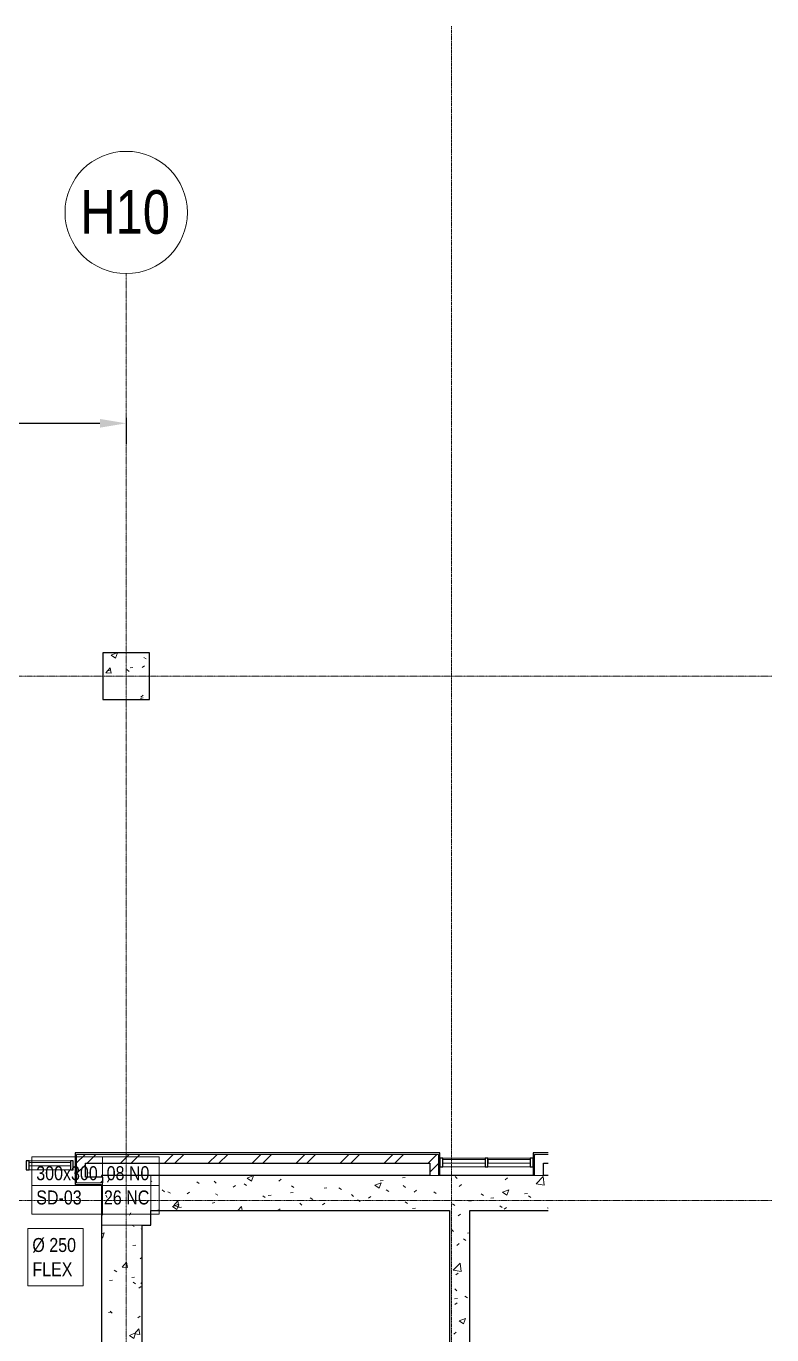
# Model space of a CAD drawing. Header units: inches. Extents: x -83664 to 20107, y -47222 to 19398.
# Drawn here: x 7311 to 20107, y -3073 to 19398 of the extents above; entities that cross this region are included whole.
import ezdxf

# ---------------------------------------------------------------- set-up
doc = ezdxf.new("R2010")
doc.units = ezdxf.units.IN
doc.header["$MEASUREMENT"] = 0
doc.linetypes.add('AE7-LP-CENTER', pattern=[5.45, 3, -0.6, 1.25, -0.6])
doc.linetypes.add('Grid Line', pattern=[22.225, 12.7, -3.175, 3.175, -3.175])
for name, color, linetype, lineweight in [('A-ANNO-DIMS', 7, 'Continuous', 9), ('A-COLS', 7, 'Continuous', 9), ('A-GLAZ-CURT', 7, 'Continuous', 9), ('A-GLAZ-CWMG', 7, 'Continuous', 9), ('A-WALL', 7, 'Continuous', 9), ('A-WALL-PATT', 7, 'Continuous', 25), ('G-ANNO-TEXT', 7, 'Continuous', 9), ('S-GRID', 7, 'Continuous', 9), ('S-GRID-IDEN', 7, 'Continuous', 9)]:
    doc.layers.add(name, color=color, linetype=linetype, lineweight=lineweight)
doc.layers.add('A-ANNO-MATC', color=1, linetype='AE7-LP-CENTER', lineweight=9, true_color=0xff0000)
doc.layers.add('A-DETL', color=7, linetype='Continuous', lineweight=18, true_color=0x00a600)
doc.styles.add('Arial Narrow_21', font='ARIALN.TTF', dxfattribs={"height": 240})
doc.styles.add('Arial_10', font='arial.ttf', dxfattribs={"width": 0.8, "height": 750})
doc.styles.add('Arial_12', font='arial.ttf', dxfattribs={"height": 360})
doc.dimstyles.new('Arc_Length_-_2_5mm_Arial_grey', dxfattribs={"dimscale": 304.8, "dimtxt": 367.293384, "dimasz": 1.476378, "dimexe": 1.181102, "dimexo": 0.738189, "dimgap": 0.369094, "dimtad": 1, "dimdec": 0, "dimzin": 0, "dimdsep": 46, "dimtxsty": 'Arial_12', "dimsah": 1, "dimcen": 0.09, "dimdle": 1.181102, "dimadec": 0, "dimazin": 0, "dimtfac": 1, "dimtdec": 4, "dimtix": 1, "dimtmove": 0, "dimatfit": 3, "dimfxl": 1, "dimtvp": 1, "dimtfill": 1, "dimtolj": 1, "dimtzin": 0, "dimarcsym": 2})
pattern_1 = [(0, (0, 0), (1219.2, 304.8), [50.292, -864.108, 50.292, -864.108, -4876.8]), (0, (0, 0), (1219.2, 304.8), [-1828.8, 50.292, -1778.508, 50.292, -864.108, -2133.6]), (0, (0, 0), (1219.2, 304.8), [-4572, 50.292, -559.308, 50.292, -1473.708]), (120, (457.2, 152.4), (-873.56454, 903.45817), [50.292, -864.108, 50.292, -864.108, -4876.8]), (120, (457.2, 152.4), (-873.56454, 903.45817), [-1828.8, 50.292, -1778.508, 50.292, -864.108, -2133.6]), (120, (457.2, 152.4), (-873.56454, 903.45817), [-4572, 50.292, -559.308, 50.292, -1473.708]), (240, (609.6, 762), (-345.63546, -1208.25817), [50.292, -864.108, 50.292, -864.108, -4876.8]), (240, (609.6, 762), (-345.63546, -1208.25817), [-1828.8, 50.292, -1778.508, 50.292, -864.108, -2133.6]), (240, (609.6, 762), (-345.63546, -1208.25817), [-4572, 50.292, -559.308, 50.292, -1473.708])]
pattern_2 = [(45, (0, 0), (-377.1708, 377.1708), []), (45, (0, 571.5), (-377.1708, 377.1708), [])]
pattern_3 = [(50, (0, 0), (1093.1044, -95.634), [114.3, -1257.3]), (355, (0, 0), (-211.4575, 1146.341), [91.44, -1005.84]), (100.451, (91.1, -8), (881.656, 1050.7003), [97.14, -1068.54]), (46.184, (0, 304.8), (1626.475, -252.257), [171.45, -1885.95]), (96.636, (135.5, 283.8), (1424.416, 1484.565), [145.71, -1602.811]), (351.184, (0, 304.8), (1424.43, 1484.551), [137.16, -1508.76]), (21, (152.4, 228.6), (909.6863, -613.591), [114.3, -1257.3]), (326, (152.4, 228.6), (370.812, 1105.129), [91.44, -1005.84]), (71.451, (228.2, 177.5), (1280.5033, 491.528), [97.14, -1068.54]), (37.5, (0, 0), (18.5313, 507.3303), [50.292, -943.356, 50.292, -970.788, -1009.65]), (37.5, (0, 0), (18.5313, 507.3303), [-2014.728, 50.292, -959.358]), (7.5, (0, 0), (400.9178, 601.0836), [50.292, -531.876, 50.292, -920.496, -384.81]), (7.5, (0, 0), (400.9178, 601.0836), [-1552.956, 50.292, -334.518]), (327.5, (-339.85, 0), (813.54515, -34.3737), [50.292, -330.708, 50.292, -1138.428, -1577.34]), (327.5, (-339.85, 0), (813.54515, -34.3737), [-1569.72, 50.292, -1527.048]), (317.5, (-492.25, 0), (888.7755, 152.56), [50.292, -445.008, 50.292, -739.14, -1120.14]), (317.5, (-492.25, 0), (888.7755, 152.56), [-1284.732, 50.292, -1069.848])]

# ---------------------------------------------------------------- blocks, each defined once
blk = doc.blocks.new('M_Rectangular Column - 800x800-V7-FIRST FLOOR AC CONDITIONING LAYOUT - PART A')
at = {"layer": 'A-COLS', "true_color": 0xbbbbbb}
h = blk.add_hatch(dxfattribs=at)
h.set_pattern_fill('FP_19', color=9, style=0, pattern_type=2)
h.set_pattern_definition([(50, (-160484.35, -106607.7), (1093.1044, -95.634), [114.3, -1257.3]), (355, (-160484.4, -106607.7), (-211.4575, 1146.341), [91.44, -1005.84]), (100.451, (-160393.3, -106615.6), (881.656, 1050.7003), [97.14, -1068.54]), (46.184, (-160484.4, -106302.9), (1626.475, -252.257), [171.45, -1885.95]), (96.636, (-160348.8, -106323.9), (1424.416, 1484.565), [145.71, -1602.811]), (351.184, (-160484.4, -106302.9), (1424.43, 1484.551), [137.16, -1508.76]), (21, (-160331.95, -106379.1), (909.6863, -613.591), [114.3, -1257.3]), (326, (-160332, -106379.1), (370.812, 1105.129), [91.44, -1005.84]), (71.451, (-160256.1, -106430.2), (1280.5033, 491.528), [97.14, -1068.54]), (37.5, (-160484.35, -106607.67), (18.5313, 507.3303), [50.292, -943.356, 50.292, -1980.438]), (37.5, (-160484.35, -106607.67), (18.5313, 507.3303), [-1043.94, -970.788, 50.292, -959.358]), (7.5, (-160484.35, -106607.67), (400.9178, 601.0836), [50.292, -531.876, 50.292, -1305.306]), (7.5, (-160484.35, -106607.67), (400.9178, 601.0836), [-632.46, -920.496, 50.292, -334.518]), (327.5, (-160824.2, -106607.67), (813.54515, -34.3737), [50.292, -330.708, -2766.06]), (327.5, (-160824.2, -106607.67), (813.54515, -34.3737), [-381, 50.292, -1138.428, -1577.34]), (327.5, (-160824.2, -106607.67), (813.54515, -34.3737), [-1569.72, 50.292, -1527.048]), (317.5, (-160976.6, -106607.7), (888.7755, 152.56), [50.292, -445.008, 50.292, -1859.28]), (317.5, (-160976.6, -106607.7), (888.7755, 152.56), [-545.592, -739.14, 50.292, -1069.848])])
h.paths.add_polyline_path([(400, -400), (400, 400), (-400, 400), (-400, -400)])
at = {"layer": 'A-COLS', "color": 9, "true_color": 0xbbbbbb}
for p, q in [((-400, -400), (-400, 400)), ((-400, 400), (400, 400)), ((400, 400), (400, -400)), ((400, -400), (-400, -400))]:
    blk.add_line(p, q, dxfattribs=at)
at = {"layer": 'A-COLS', "color": 9, "lineweight": 25, "true_color": 0xbbbbbb}
for p, q in [((400, 400), (-400, 400)), ((-400, 400), (-400, -400)), ((400, -400), (400, 400)), ((-400, -400), (400, -400))]:
    blk.add_line(p, q, dxfattribs=at)
blk = doc.blocks.new('System Panel - Solid-1052253-FIRST FLOOR AC CONDITIONING LAYOUT - PART A')
at = {"layer": 'A-GLAZ-CURT', "color": 9, "lineweight": 18, "true_color": 0xbbbbbb}
for p, q in [((354, 10), (-354, 10)), ((-354, 10), (-354, -50)), ((354, -50), (354, 10)), ((-354, -50), (354, -50))]:
    blk.add_line(p, q, dxfattribs=at)
at = {"layer": 'A-GLAZ-CURT', "color": 9, "true_color": 0xbbbbbb}
for p, q in [((-354, -50), (-354, 10)), ((354, 10), (-354, 10)), ((354, 10), (354, -50)), ((-354, -50), (354, -50))]:
    blk.add_line(p, q, dxfattribs=at)
blk = doc.blocks.new('Rectangular Mullion - 50 x 150mm-649791-FIRST FLOOR AC CONDITIONING LAYOUT - PART A')
at = {"layer": 'A-GLAZ-CWMG', "color": 9, "true_color": 0xbbbbbb}
for p, q in [((158818, 98285), (158818, 98135)), ((158818, 98135), (158818, 98285)), ((159527, 98285), (158818, 98285)), ((158818, 98285), (159527, 98285)), ((159527, 98285), (159527, 98135)), ((159527, 98135), (159527, 98285)), ((158818, 98135), (159527, 98135)), ((158818, 98135), (159527, 98135))]:
    blk.add_line(p, q, dxfattribs=at)
blk = doc.blocks.new('Rectangular Mullion - 50 x 150mm-423468-FIRST FLOOR AC CONDITIONING LAYOUT - PART A')
at = {"layer": 'A-GLAZ-CWMG', "color": 9, "lineweight": 25, "true_color": 0xbbbbbb}
for p, q in [((0, 75), (-50, 75)), ((-50, 75), (-50, -75)), ((0, -75), (0, 75)), ((-50, -75), (0, -75))]:
    blk.add_line(p, q, dxfattribs=at)
at = {"layer": 'A-GLAZ-CWMG', "color": 9, "true_color": 0xbbbbbb}
for p, q in [((-50, -75), (-50, 75)), ((-50, 75), (0, 75)), ((0, 75), (0, -75)), ((0, -75), (-50, -75))]:
    blk.add_line(p, q, dxfattribs=at)
blk = doc.blocks.new('Rectangular Mullion - 50 x 150mm-423458-FIRST FLOOR AC CONDITIONING LAYOUT - PART A')
at = {"layer": 'A-GLAZ-CWMG', "color": 9, "lineweight": 25, "true_color": 0xbbbbbb}
for p, q in [((-25, 75), (25, 75)), ((-25, -75), (-25, 75)), ((25, 75), (25, -75)), ((25, -75), (-25, -75))]:
    blk.add_line(p, q, dxfattribs=at)
at = {"layer": 'A-GLAZ-CWMG', "color": 9, "true_color": 0xbbbbbb}
for p, q in [((25, 75), (-25, 75)), ((-25, 75), (-25, -75)), ((25, -75), (25, 75)), ((-25, -75), (25, -75))]:
    blk.add_line(p, q, dxfattribs=at)
blk = doc.blocks.new('System Panel - Solid-1052244-FIRST FLOOR AC CONDITIONING LAYOUT - PART A')
at = {"layer": 'A-GLAZ-CURT', "color": 9, "lineweight": 18, "true_color": 0xbbbbbb}
for p, q in [((362, 10), (-362, 10)), ((-362, 10), (-362, -50)), ((362, -50), (362, 10)), ((-362, -50), (362, -50))]:
    blk.add_line(p, q, dxfattribs=at)
at = {"layer": 'A-GLAZ-CURT', "color": 9, "true_color": 0xbbbbbb}
for p, q in [((-362, -50), (-362, 10)), ((362, 10), (-362, 10)), ((362, 10), (362, -50)), ((-362, -50), (362, -50))]:
    blk.add_line(p, q, dxfattribs=at)
blk = doc.blocks.new('Rectangular Mullion - 50 x 150mm-644140-FIRST FLOOR AC CONDITIONING LAYOUT - PART A')
at = {"layer": 'A-GLAZ-CWMG', "color": 9, "true_color": 0xbbbbbb}
for p, q in [((76259, 65833), (76409, 65833)), ((76409, 65833), (76259, 65833)), ((76259, 65833), (76259, 65108)), ((76259, 65108), (76259, 65833)), ((76409, 65108), (76409, 65833)), ((76409, 65108), (76409, 65833)), ((76259, 65108), (76409, 65108)), ((76409, 65108), (76259, 65108))]:
    blk.add_line(p, q, dxfattribs=at)
blk = doc.blocks.new('Rectangular Mullion - 50 x 150mm-423464-FIRST FLOOR AC CONDITIONING LAYOUT - PART A')
at = {"layer": 'A-GLAZ-CWMG', "color": 9, "lineweight": 25, "true_color": 0xbbbbbb}
for p, q in [((-50, 75), (0, 75)), ((-50, -75), (-50, 75)), ((0, 75), (0, -75)), ((0, -75), (-50, -75))]:
    blk.add_line(p, q, dxfattribs=at)
at = {"layer": 'A-GLAZ-CWMG', "color": 9, "true_color": 0xbbbbbb}
for p, q in [((0, 75), (-50, 75)), ((-50, 75), (-50, -75)), ((0, -75), (0, 75)), ((-50, -75), (0, -75))]:
    blk.add_line(p, q, dxfattribs=at)
blk = doc.blocks.new('SMBZ_Hospital Arch Model_2026_01_29_rvt-1-FIRST FLOOR AC CONDITIONING LAYOUT - PART A')
at = {"layer": 'A-WALL-PATT', "lineweight": 9, "true_color": 0xbbbbbb}
h = blk.add_hatch(dxfattribs=at)
h.set_pattern_fill('FP_13', color=9, style=0, pattern_type=2)
h.set_pattern_definition(pattern_1)
h.paths.add_polyline_path([(165843, 98398), (165843, 98423), (159634, 98423), (159634, 98398), (165693, 98398)])
h = blk.add_hatch(dxfattribs=at)
h.set_pattern_fill('FP_12', color=9, style=0, pattern_type=2)
h.set_pattern_definition(pattern_2)
h.paths.add_polyline_path([(159784, 97908), (159784, 98398), (159634, 98398), (159634, 97908)])
h = blk.add_hatch(dxfattribs=at)
h.set_pattern_fill('FP_12', color=9, style=0, pattern_type=2)
h.set_pattern_definition(pattern_2)
h.paths.add_polyline_path([(164560, 98248), (165693, 98248), (165693, 98398), (159784, 98398), (159784, 98248), (161396, 98248)])
h = blk.add_hatch(dxfattribs=at)
h.set_pattern_fill('FP_12', color=9, style=0, pattern_type=2)
h.set_pattern_definition(pattern_2)
h.paths.add_polyline_path([(165843, 98033), (165843, 98398), (165693, 98398), (165693, 98033)])
h = blk.add_hatch(dxfattribs=at)
h.set_pattern_fill('FP_12', color=9, style=0, pattern_type=2)
h.set_pattern_definition(pattern_2)
h.paths.add_polyline_path([(167643, 98033), (167643, 98398), (167493, 98398), (167493, 98033)])
h = blk.add_hatch(dxfattribs=at)
h.set_pattern_fill('FP_12', color=9, style=0, pattern_type=2)
h.set_pattern_definition(pattern_2)
h.paths.add_polyline_path([(167643, 98248), (167724, 98248), (167724, 98398), (167643, 98398)])
h = blk.add_hatch(dxfattribs=at)
h.set_pattern_fill('FP_12', color=9, style=0, pattern_type=2)
h.set_pattern_definition(pattern_2)
h.paths.add_polyline_path([(159784, 97908), (160084, 97908), (160084, 98008), (159784, 98008)])
h = blk.add_hatch(dxfattribs=at)
h.set_pattern_fill('FP_13', color=9, style=0, pattern_type=2)
h.set_pattern_definition(pattern_1)
h.paths.add_polyline_path([(160759, 97183), (160909, 97183), (160909, 98033), (160059, 98033), (160059, 98008), (160084, 98008), (160084, 97883), (160059, 97883), (160059, 97183)])
h = blk.add_hatch(dxfattribs=at)
h.set_pattern_fill('FP_13', color=9, style=0, pattern_type=2)
h.set_pattern_definition(pattern_1)
h.paths.add_polyline_path([(160759, 97183), (160909, 97183), (160909, 98033), (160059, 98033), (160059, 98008), (160084, 98008), (160084, 97883), (160059, 97883), (160059, 97183)])
h = blk.add_hatch(dxfattribs=at)
h.set_pattern_fill('FP_14', color=9, style=0, pattern_type=2)
h.set_pattern_definition(pattern_3)
edge = h.paths.add_edge_path()
edge.add_line((167724, 98033), (160909, 98033))
edge.add_line((160909, 98033), (160909, 97433))
edge.add_line((160909, 97433), (166384, 97433))
edge.add_line((166384, 97433), (167724, 97433))
h = blk.add_hatch(dxfattribs=at)
h.set_pattern_fill('FP_14', color=9, style=0, pattern_type=2)
h.set_pattern_definition(pattern_3)
h.paths.add_polyline_path([(166384, 93658), (166384, 97433), (166034, 97433), (166034, 93658)])
h = blk.add_hatch(dxfattribs=at)
h.set_pattern_fill('FP_14', color=9, style=0, pattern_type=2)
h.set_pattern_definition(pattern_3)
h.paths.add_polyline_path([(160059, 92208), (160759, 92208), (160759, 97183), (160059, 97183), (160059, 95279)])
at = {"layer": 'A-WALL', "color": 9, "lineweight": 25, "true_color": 0xbbbbbb}
for p, q in [((159609, 98423), (159609, 97883)), ((159634, 98423), (159609, 98423)), ((159784, 98423), (159634, 98423)), ((165693, 98423), (159784, 98423)), ((159784, 98248), (165693, 98248)), ((159784, 98008), (159784, 98248)), ((165843, 98423), (165693, 98423)), ((165693, 98248), (165693, 98033)), ((165868, 98423), (165843, 98423)), ((165868, 98033), (165868, 98423)), ((167468, 98423), (167468, 98033)), ((167493, 98423), (167468, 98423)), ((167643, 98423), (167493, 98423)), ((167724, 98423), (167643, 98423)), ((167643, 98248), (167724, 98248)), ((167643, 98033), (167643, 98248)), ((160059, 98008), (159784, 98008)), ((160909, 98033), (160059, 98033)), ((160059, 98033), (160059, 98008)), ((160909, 98033), (160059, 98033)), ((160059, 98033), (160059, 98008)), ((165693, 98033), (160909, 98033)), ((167468, 98033), (165868, 98033)), ((167724, 98033), (167643, 98033)), ((159609, 97883), (159634, 97883)), ((159634, 97883), (159784, 97883)), ((159784, 97883), (160059, 97883)), ((160059, 97883), (160059, 97183)), ((160059, 97883), (160059, 97183)), ((160909, 97183), (160909, 97433)), ((160909, 97433), (166034, 97433)), ((160909, 97183), (160909, 97433)), ((166034, 97433), (166034, 93658)), ((166384, 97433), (167724, 97433)), ((166384, 93658), (166384, 97433)), ((160059, 97183), (160059, 92208)), ((160759, 97183), (160909, 97183)), ((160759, 93658), (160759, 97183)), ((160759, 97183), (160909, 97183))]:
    blk.add_line(p, q, dxfattribs=at)
at = {"layer": 'A-WALL', "color": 9, "true_color": 0xbbbbbb}
for p, q in [((159609, 98423), (159609, 97883)), ((159609, 98423), (159784, 98423)), ((159634, 98398), (159784, 98398)), ((159634, 97908), (159634, 98398)), ((165693, 98423), (159784, 98423)), ((159784, 98398), (165693, 98398)), ((159784, 98248), (165693, 98248)), ((159784, 98008), (159784, 98248)), ((165693, 98423), (165868, 98423)), ((165693, 98398), (165843, 98398)), ((165693, 98248), (165693, 98033)), ((165843, 98398), (165843, 98033)), ((165868, 98033), (165868, 98423)), ((167468, 98423), (167468, 98033)), ((167468, 98423), (167643, 98423)), ((167493, 98398), (167643, 98398)), ((167493, 98033), (167493, 98398)), ((167724, 98423), (167643, 98423)), ((167643, 98398), (167724, 98398)), ((167643, 98248), (167724, 98248)), ((167643, 98033), (167643, 98248)), ((160059, 98008), (159784, 98008)), ((160059, 98008), (160059, 98033)), ((160059, 98033), (160909, 98033)), ((160059, 98008), (160059, 98033)), ((160059, 98033), (160909, 98033)), ((160059, 98008), (160084, 98008)), ((160059, 98008), (160084, 98008)), ((160084, 98008), (160084, 97908)), ((160084, 98008), (160084, 97908)), ((160909, 97433), (160909, 98033)), ((160909, 98033), (160909, 97433)), ((165693, 98033), (160909, 98033)), ((160909, 97433), (160909, 98033)), ((165693, 98033), (165843, 98033)), ((165843, 98033), (165868, 98033)), ((167468, 98033), (165868, 98033)), ((167468, 98033), (167493, 98033)), ((167493, 98033), (167643, 98033)), ((167724, 98033), (167643, 98033)), ((159784, 97883), (159609, 97883)), ((159784, 97908), (159634, 97908)), ((160084, 97908), (159784, 97908)), ((159784, 97883), (160059, 97883)), ((160059, 97183), (160059, 97883)), ((160059, 97183), (160059, 97883)), ((160909, 97433), (160909, 97183)), ((160909, 97433), (166034, 97433)), ((160909, 97433), (160909, 97183)), ((166034, 97433), (166034, 93658)), ((166384, 97433), (167724, 97433)), ((166384, 93658), (166384, 97433)), ((160059, 97183), (160759, 97183)), ((160759, 97183), (160059, 97183)), ((160059, 97183), (160059, 92208)), ((160059, 97183), (160759, 97183)), ((160909, 97183), (160759, 97183)), ((160759, 93658), (160759, 97183)), ((160909, 97183), (160759, 97183))]:
    blk.add_line(p, q, dxfattribs=at)
at = {"layer": 'A-COLS', "color": 9, "lineweight": 9, "true_color": 0xbbbbbb}
blk.add_blockref('M_Rectangular Column - 800x800-V7-FIRST FLOOR AC CONDITIONING LAYOUT - PART A', (160484, 106608), dxfattribs=at)
at = {"layer": 'A-GLAZ-CURT', "color": 9, "lineweight": 9, "true_color": 0xbbbbbb, "rotation": 180}
for name, p in [('System Panel - Solid-1052253-FIRST FLOOR AC CONDITIONING LAYOUT - PART A', (159173, 98210)), ('System Panel - Solid-1052244-FIRST FLOOR AC CONDITIONING LAYOUT - PART A', (166281, 98258)), ('System Panel - Solid-1052244-FIRST FLOOR AC CONDITIONING LAYOUT - PART A', (167056, 98258))]:
    blk.add_blockref(name, p, dxfattribs=at)
at = {"layer": 'A-GLAZ-CWMG', "color": 9, "lineweight": 9, "true_color": 0xbbbbbb, "extrusion": (0, 0, -1)}
for name, p in [('Rectangular Mullion - 50 x 150mm-423458-FIRST FLOOR AC CONDITIONING LAYOUT - PART A', (-158793, 98210)), ('Rectangular Mullion - 50 x 150mm-423464-FIRST FLOOR AC CONDITIONING LAYOUT - PART A', (-165868, 98258)), ('Rectangular Mullion - 50 x 150mm-423458-FIRST FLOOR AC CONDITIONING LAYOUT - PART A', (-166668, 98258))]:
    blk.add_blockref(name, p, dxfattribs=at)
at = {"layer": 'A-GLAZ-CWMG', "color": 9, "lineweight": 9, "true_color": 0xbbbbbb}
for name, p in [('Rectangular Mullion - 50 x 150mm-649791-FIRST FLOOR AC CONDITIONING LAYOUT - PART A', (0, 0)), ('Rectangular Mullion - 50 x 150mm-423468-FIRST FLOOR AC CONDITIONING LAYOUT - PART A', (159577, 98210)), ('Rectangular Mullion - 50 x 150mm-423468-FIRST FLOOR AC CONDITIONING LAYOUT - PART A', (167468, 98258))]:
    blk.add_blockref(name, p, dxfattribs=at)
at = {"layer": 'A-GLAZ-CWMG', "color": 9, "lineweight": 9, "true_color": 0xbbbbbb, "rotation": 270}
for p in [(100810, 174592), (101585, 174592)]:
    blk.add_blockref('Rectangular Mullion - 50 x 150mm-644140-FIRST FLOOR AC CONDITIONING LAYOUT - PART A', p, dxfattribs=at)
blk = doc.blocks.new('Grid - Grid Head-AE7-24584-FIRST FLOOR AC CONDITIONING LAYOUT - PART A')
at = {"layer": 'S-GRID-IDEN', "color": 9, "true_color": 0xbbbbbb}
for start, end in [(360, 180), (180, 360)]:
    blk.add_arc((0, 0), 7, start, end, dxfattribs=at)
blk = doc.blocks.new('*D1093')
at = {"layer": 'A-ANNO-DIMS', "color": 0, "lineweight": -2, "transparency": 16777216}
for p, q in [((28, 12672), (28, 12219)), ((9028, 12672), (9028, 12219)), ((478, 12579), (8578, 12579))]:
    blk.add_line(p, q, dxfattribs=at)
at = {"layer": 'A-ANNO-DIMS', "color": 0, "transparency": 16777216}
for points in [[(478, 12654), (478, 12504), (28, 12579)], [(8578, 12654), (8578, 12504), (9028, 12579)]]:
    blk.add_solid(points, dxfattribs=at)
at = {"layer": 'Defpoints', "color": 0, "transparency": 16777216}
for p in [(28, 12897), (9028, 12897), (9028, 12579)]:
    blk.add_point(p, dxfattribs=at)
at = {"layer": 'A-ANNO-DIMS', "color": 0, "transparency": 16777216, "insert": (4528, 12875), "char_height": 360, "width": 1329.04, "attachment_point": 5, "style": 'Arial_12', "bg_fill": 3, "box_fill_scale": 1.25, "bg_fill_color": 256, "bg_fill_true_color": 13158600, "bg_fill_transparency": 0}
blk.add_mtext('\\A1;9000', dxfattribs=at)

msp = doc.modelspace()

# ---------------------------------------------------------------- linework, layer by layer
at = {"layer": 'A-ANNO-MATC'}
msp.add_line((14610.1, 19398.3), (14610.1, -47222), dxfattribs=at)
at = {"layer": 'A-DETL', "color": 7, "lineweight": 9}
for p, q in [((8621.4, -18.4), (8621.4, -1018.4)), ((7408.5, -510.4), (9593.5, -510.4))]:
    msp.add_line(p, q, dxfattribs=at)
at = {"layer": 'G-ANNO-TEXT', "flags": 128}
for points in [[(7409.3, -15.4), (9593.3, -15.4), (9593.3, -999.4), (7409.3, -999.4)], [(7342.4, -1248.1), (8289.6, -1248.1), (8289.6, -2232.1), (7342.4, -2232.1)]]:
    msp.add_lwpolyline(points, close=True, dxfattribs=at)
at = {"layer": 'S-GRID', "color": 254, "linetype": 'Grid Line', "true_color": 0xdcdcdc}
for p, q in [((9027.7, -44103.7), (9027.7, 15149.1)), ((20106.7, 8235.5), (-81517, 8235.5)), ((20106.7, -764.5), (-81517, -764.5))]:
    msp.add_line(p, q, dxfattribs=at)

# ---------------------------------------------------------------- block references
at = {"lineweight": 5}
msp.add_blockref('SMBZ_Hospital Arch Model_2026_01_29_rvt-1-FIRST FLOOR AC CONDITIONING LAYOUT - PART A', (-151456.7, -98372.2), dxfattribs=at)
at = {"layer": 'S-GRID-IDEN', "color": 9, "true_color": 0xbbbbbb, "xscale": 149.9999999999999, "yscale": 149.9999999999999, "zscale": 149.9999999999999}
msp.add_blockref('Grid - Grid Head-AE7-24584-FIRST FLOOR AC CONDITIONING LAYOUT - PART A', (9027.7, 16199.1), dxfattribs=at)

# ---------------------------------------------------------------- texts
at = {"layer": 'G-ANNO-TEXT', "char_height": 240, "attachment_point": 1, "style": 'Arial Narrow_21'}
for s, insert, width in [('300x300  08 N0', (7484.3, -177.8), 2441.138), ('SD-03     26 NC', (7484.3, -594.6), 2453.164), ('Ø 250', (7417.4, -1410.6), 937.974), ('FLEX', (7417.4, -1827.3), 865.822)]:
    msp.add_mtext(s, dxfattribs=dict(at, insert=insert, width=width))
at = {"layer": 'S-GRID-IDEN', "color": 9, "true_color": 0xbbbbbb, "insert": (8241.5, 16583), "char_height": 750, "width": 1895.189, "attachment_point": 1, "style": 'Arial_10'}
msp.add_mtext('H10', dxfattribs=at)

# ---------------------------------------------------------------- next in the draw order: dimensions: what is measured, and where the dimension line sits
at = {"layer": 'A-ANNO-DIMS', "color": 8, "true_color": 0x808080}
dim = msp.add_linear_dim(base=(9027.7, 12578.8), p1=(27.7, 12897), p2=(9027.7, 12897), dimstyle='Arc_Length_-_2_5mm_Arial_grey', override={"dimpost": '<>', "dimfxl": 9000}, dxfattribs=at)
dim.commit()
dim.dimension.update_dxf_attribs({"geometry": '*D1093', "text_midpoint": (4527.7, 12875.1)})

doc.saveas('drawing.dxf')
